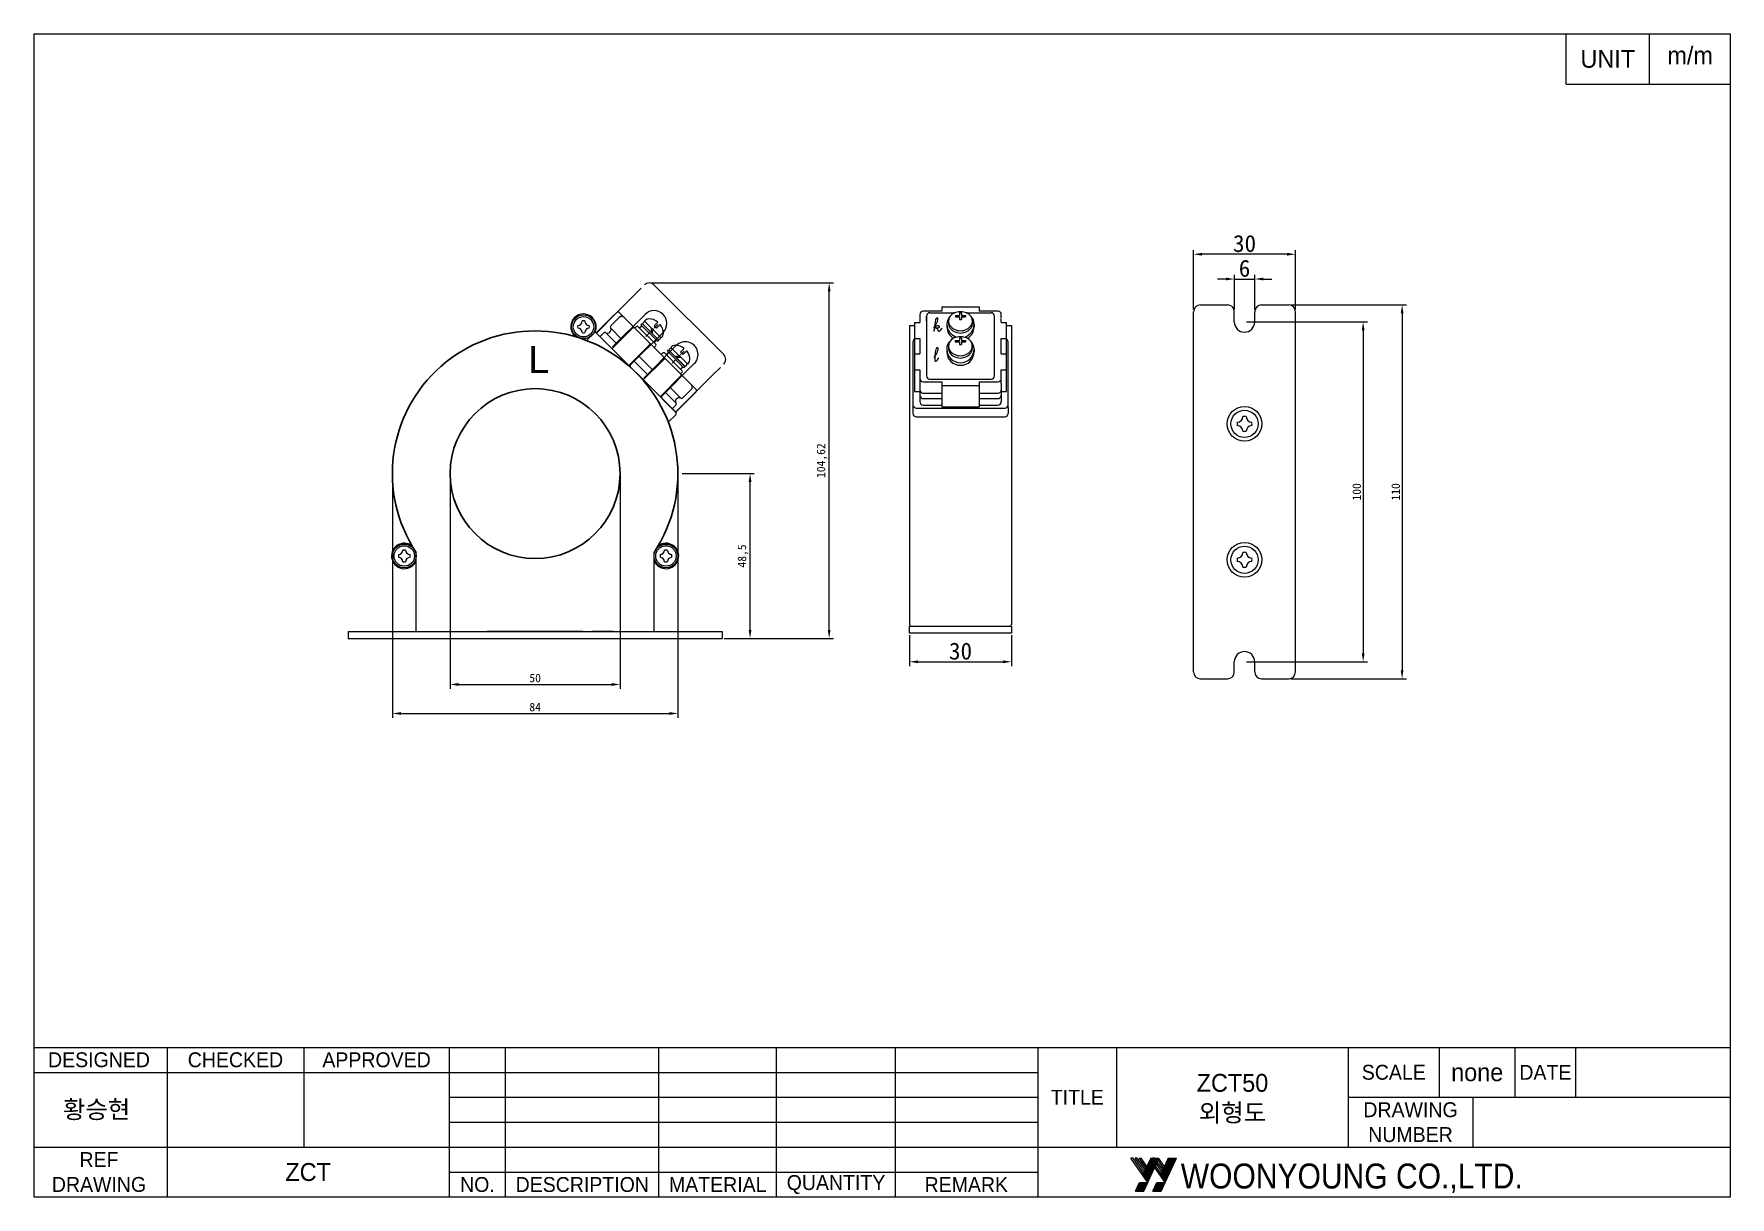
# Model space of a CAD drawing. Header units: millimetres. Extents: x 575 to 1074, y 301 to 644.
import ezdxf

# ---------------------------------------------------------------- set-up
doc = ezdxf.new("R2010")
doc.units = ezdxf.units.MM
for name, pattern in [('CENTER', [2, 1.25, -0.25, 0.25, -0.25]), ('CENTER2', [1.125, 0.75, -0.125, 0.125, -0.125]), ('HIDDEN2', [4.7625, 3.175, -1.5875])]:
    doc.linetypes.add(name, pattern=pattern)
for name, color, linetype in [('case', 7, 'Continuous'), ('CL', 1, 'CENTER'), ('LAYER1', 4, 'Continuous'), ('가는실선', 7, 'Continuous'), ('단자cover', 5, 'Continuous')]:
    doc.layers.add(name, color=color, linetype=linetype)
doc.styles.add('H', font='Dotum.ttf')
doc.styles.add('M', font='Gulim.ttf', dxfattribs={"height": 3})
doc.styles.add('ROMANT', font='GNGT.TTF', dxfattribs={"width": 0.9, "height": 3})
doc.dimstyles.new('ISO-25', dxfattribs={"dimtxt": 2.5, "dimasz": 2.5, "dimexe": 1.25, "dimexo": 0.625, "dimtad": 1, "dimtxsty": 'Standard', "dimcen": 2.5, "dimadec": 0, "dimazin": 0, "dimtfac": 1, "dimtmove": 0, "dimatfit": 3, "dimfxl": 0, "dimarcsym": 0})

# ---------------------------------------------------------------- blocks, each defined once
blk = doc.blocks.new('*D1')
at = {"color": 0, "lineweight": -2}
for p, q in [((925.35, 571.57), (922.85, 571.57)), ((927.85, 562.56), (927.85, 572.82)), ((927.85, 571.57), (933.85, 571.57)), ((933.85, 562.56), (933.85, 572.82)), ((936.35, 571.57), (938.85, 571.57))]:
    blk.add_line(p, q, dxfattribs=at)
at = {"color": 0}
for points in [[(925.35, 571.99), (925.35, 571.16), (927.85, 571.57)], [(936.35, 571.99), (936.35, 571.16), (933.85, 571.57)]]:
    blk.add_solid(points, dxfattribs=at)
at = {"layer": 'DEFPOINTS', "color": 0}
for p in [(933.85, 571.57), (927.85, 561.94), (933.85, 561.94)]:
    blk.add_point(p, dxfattribs=at)
at = {"color": 0, "insert": (930.85, 574.7), "char_height": 5, "attachment_point": 5}
blk.add_mtext('6', dxfattribs=at)
blk = doc.blocks.new('*D2')
at = {"color": 0, "lineweight": -2}
for p, q in [((832.28, 466.74), (832.28, 457.67)), ((862.28, 466.74), (862.28, 457.67)), ((834.78, 458.92), (859.78, 458.92))]:
    blk.add_line(p, q, dxfattribs=at)
at = {"color": 0}
for points in [[(834.78, 459.33), (834.78, 458.5), (832.28, 458.92)], [(859.78, 459.33), (859.78, 458.5), (862.28, 458.92)]]:
    blk.add_solid(points, dxfattribs=at)
at = {"layer": 'DEFPOINTS', "color": 0}
for p in [(832.28, 467.36), (862.28, 467.36), (862.28, 458.92)]:
    blk.add_point(p, dxfattribs=at)
at = {"color": 0, "insert": (847.28, 462.04), "char_height": 5, "attachment_point": 5}
blk.add_mtext('30', dxfattribs=at)
blk = doc.blocks.new('*D6')
at = {"color": 0, "lineweight": -2}
for p, q in [((915.85, 562.56), (915.85, 580.11)), ((945.85, 562.56), (945.85, 580.11)), ((943.35, 578.86), (918.35, 578.86))]:
    blk.add_line(p, q, dxfattribs=at)
at = {"color": 0}
for points in [[(918.35, 579.28), (918.35, 578.45), (915.85, 578.86)], [(943.35, 579.28), (943.35, 578.45), (945.85, 578.86)]]:
    blk.add_solid(points, dxfattribs=at)
at = {"layer": 'DEFPOINTS', "color": 0}
for p in [(915.85, 578.86), (915.85, 561.94), (945.85, 561.94)]:
    blk.add_point(p, dxfattribs=at)
at = {"color": 0, "insert": (930.85, 581.99), "char_height": 5, "attachment_point": 5}
blk.add_mtext('30', dxfattribs=at)
blk = doc.blocks.new('*X10')
at = {"color": 0}
for p, q in [((151.4, 128.86), (153.26, 130.72)), ((151.47, 129.2), (152.99, 130.72)), ((151.51, 128.7), (153.52, 130.72)), ((151.61, 128.54), (153.79, 130.72)), ((151.7, 129.69), (152.72, 130.72)), ((151.72, 128.39), (154.05, 130.72)), ((151.93, 130.18), (152.46, 130.72)), ((152.15, 130.68), (152.19, 130.72)), ((155.61, 129.09), (157.23, 130.72)), ((155.61, 128.82), (157.5, 130.72)), ((155.72, 128.67), (157.76, 130.72)), ((155.82, 128.51), (158.03, 130.72)), ((155.84, 129.59), (156.97, 130.72)), ((155.93, 128.36), (158.29, 130.72)), ((156.07, 130.08), (156.7, 130.72)), ((156.3, 130.57), (156.44, 130.72)), ((151.83, 128.23), (154.02, 130.42)), ((151.94, 128.08), (153.79, 129.92)), ((152.05, 127.92), (153.56, 129.43)), ((152.16, 127.76), (153.33, 128.93)), ((152.27, 127.61), (153.1, 128.44)), ((152.38, 127.45), (152.87, 127.95)), ((152.49, 127.3), (152.64, 127.45)), ((156.04, 128.2), (158.16, 130.31)), ((156.15, 128.04), (157.93, 129.82)), ((156.26, 127.89), (157.7, 129.33)), ((156.37, 127.73), (157.47, 128.83)), ((156.48, 127.58), (157.24, 128.34)), ((156.59, 127.42), (157.01, 127.85)), ((156.7, 127.26), (156.79, 127.35)), ((148.52, 122.8), (150.65, 124.93)), ((148.73, 123.27), (150.38, 124.93)), ((148.79, 122.8), (150.91, 124.93)), ((148.96, 123.76), (150.12, 124.93)), ((149.05, 122.8), (151.18, 124.93)), ((149.18, 124.26), (149.85, 124.93)), ((149.32, 122.8), (151.44, 124.93)), ((149.41, 124.75), (149.59, 124.93)), ((149.58, 122.8), (151.28, 124.49)), ((149.85, 122.8), (151.05, 124)), ((150.11, 122.8), (150.83, 123.51)), ((150.38, 122.8), (150.6, 123.02)), ((152.76, 122.8), (154.89, 124.93)), ((152.87, 123.17), (154.63, 124.93)), ((153.03, 122.8), (155.16, 124.93)), ((153.1, 123.66), (154.36, 124.93)), ((153.29, 122.8), (155.42, 124.93)), ((153.33, 124.16), (154.1, 124.93)), ((153.55, 124.65), (153.83, 124.93)), ((153.56, 122.8), (155.64, 124.88)), ((153.82, 122.8), (155.42, 124.39)), ((154.09, 122.8), (155.19, 123.9)), ((154.36, 122.8), (154.97, 123.41)), ((154.62, 122.8), (154.74, 122.92))]:
    blk.add_line(p, q, dxfattribs=at)
blk = doc.blocks.new('*X11')
at = {"color": 0}
for p, q in [((150.35, 73.46), (150.77, 73.87)), ((150.46, 73.3), (150.88, 73.71)), ((150.52, 73.89), (150.66, 74.03)), ((150.57, 73.14), (150.99, 73.56)), ((154.56, 73.42), (154.98, 73.84)), ((154.65, 73.77), (154.87, 73.99)), ((154.67, 73.27), (155.09, 73.68)), ((154.78, 73.11), (155.2, 73.52)), ((149.51, 71.81), (149.91, 72.21)), ((149.62, 71.66), (150.02, 72.06)), ((149.68, 72.25), (149.8, 72.37)), ((149.73, 71.5), (150.13, 71.9)), ((149.84, 71.35), (150.24, 71.75)), ((149.94, 72.77), (150.31, 73.14)), ((149.94, 71.19), (150.34, 71.59)), ((150, 72.58), (150.42, 72.99)), ((150.05, 71.03), (150.45, 71.43)), ((150.11, 72.42), (150.52, 72.83)), ((150.16, 70.88), (150.56, 71.28)), ((150.22, 72.26), (150.63, 72.68)), ((150.27, 70.72), (150.67, 71.12)), ((150.33, 72.11), (150.74, 72.52)), ((150.38, 70.57), (150.78, 70.97)), ((150.44, 71.95), (150.85, 72.36)), ((150.49, 70.41), (150.89, 70.81)), ((150.55, 71.79), (150.96, 72.21)), ((150.6, 70.26), (151, 70.66)), ((150.66, 71.64), (151.07, 72.05)), ((150.68, 72.99), (151.09, 73.4)), ((150.71, 70.1), (150.78, 70.17)), ((150.77, 71.48), (151.18, 71.89)), ((150.79, 72.83), (151.2, 73.24)), ((150.88, 71.33), (151.29, 71.74)), ((150.9, 72.68), (151.31, 73.09)), ((150.99, 71.17), (151.4, 71.58)), ((151.01, 72.52), (151.42, 72.93)), ((151.09, 71.01), (151.24, 71.16)), ((151.12, 72.36), (151.53, 72.78)), ((151.23, 72.21), (151.64, 72.62)), ((151.34, 72.05), (151.75, 72.46)), ((151.45, 71.9), (151.7, 72.15)), ((153.72, 71.78), (154.12, 72.18)), ((153.81, 72.14), (154.01, 72.34)), ((153.83, 71.63), (154.23, 72.03)), ((153.94, 71.47), (154.34, 71.87)), ((154.05, 71.31), (154.45, 71.71)), ((154.1, 72.7), (154.52, 73.11)), ((154.16, 71.16), (154.56, 71.56)), ((154.21, 72.54), (154.63, 72.96)), ((154.26, 71), (154.66, 71.4)), ((154.32, 72.39), (154.74, 72.8)), ((154.37, 70.85), (154.77, 71.25)), ((154.43, 72.23), (154.84, 72.64)), ((154.48, 70.69), (154.88, 71.09)), ((154.54, 72.07), (154.95, 72.49)), ((154.59, 70.53), (154.99, 70.94)), ((154.65, 71.92), (155.06, 72.33)), ((154.7, 70.38), (155.1, 70.78)), ((154.76, 71.76), (155.17, 72.17)), ((154.81, 70.22), (155.15, 70.57)), ((154.87, 71.61), (155.28, 72.02)), ((154.89, 72.95), (155.3, 73.37)), ((154.98, 71.45), (155.39, 71.86)), ((155, 72.8), (155.41, 73.21)), ((155.09, 71.29), (155.5, 71.71)), ((155.11, 72.64), (155.52, 73.06)), ((155.2, 71.14), (155.61, 71.55)), ((155.22, 72.48), (155.63, 72.9)), ((155.31, 70.98), (155.38, 71.06)), ((155.32, 72.33), (155.74, 72.74)), ((155.43, 72.17), (155.85, 72.59)), ((155.54, 72.01), (155.96, 72.43)), ((155.65, 71.86), (155.84, 72.05))]:
    blk.add_line(p, q, dxfattribs=at)
blk = doc.blocks.new('*X12')
at = {"color": 0}
for p, q in [((151.4, 128.86), (153.26, 130.72)), ((151.47, 129.2), (152.99, 130.72)), ((151.51, 128.7), (153.52, 130.72)), ((151.61, 128.54), (153.79, 130.72)), ((151.7, 129.69), (152.72, 130.72)), ((151.72, 128.39), (154.05, 130.72)), ((151.93, 130.18), (152.46, 130.72)), ((152.15, 130.68), (152.19, 130.72)), ((155.61, 129.09), (157.23, 130.72)), ((155.61, 128.82), (157.5, 130.72)), ((155.72, 128.67), (157.76, 130.72)), ((155.82, 128.51), (158.03, 130.72)), ((155.84, 129.59), (156.97, 130.72)), ((155.93, 128.36), (158.29, 130.72)), ((156.07, 130.08), (156.7, 130.72)), ((156.3, 130.57), (156.44, 130.72)), ((151.83, 128.23), (154.02, 130.42)), ((151.94, 128.08), (153.79, 129.92)), ((152.05, 127.92), (153.56, 129.43)), ((152.16, 127.76), (153.33, 128.93)), ((152.27, 127.61), (153.1, 128.44)), ((152.38, 127.45), (152.87, 127.95)), ((152.49, 127.3), (152.64, 127.45)), ((156.04, 128.2), (158.16, 130.31)), ((156.15, 128.04), (157.93, 129.82)), ((156.26, 127.89), (157.7, 129.33)), ((156.37, 127.73), (157.47, 128.83)), ((156.48, 127.58), (157.24, 128.34)), ((156.59, 127.42), (157.01, 127.85)), ((156.7, 127.26), (156.79, 127.35)), ((148.52, 122.8), (150.65, 124.93)), ((148.73, 123.27), (150.38, 124.93)), ((148.79, 122.8), (150.91, 124.93)), ((148.96, 123.76), (150.12, 124.93)), ((149.05, 122.8), (151.18, 124.93)), ((149.18, 124.26), (149.85, 124.93)), ((149.32, 122.8), (151.44, 124.93)), ((149.41, 124.75), (149.59, 124.93)), ((149.58, 122.8), (151.28, 124.49)), ((149.85, 122.8), (151.05, 124)), ((150.11, 122.8), (150.83, 123.51)), ((150.38, 122.8), (150.6, 123.02)), ((152.76, 122.8), (154.89, 124.93)), ((152.87, 123.17), (154.63, 124.93)), ((153.03, 122.8), (155.16, 124.93)), ((153.1, 123.66), (154.36, 124.93)), ((153.29, 122.8), (155.42, 124.93)), ((153.33, 124.16), (154.1, 124.93)), ((153.55, 124.65), (153.83, 124.93)), ((153.56, 122.8), (155.64, 124.88)), ((153.82, 122.8), (155.42, 124.39)), ((154.09, 122.8), (155.19, 123.9)), ((154.36, 122.8), (154.97, 123.41)), ((154.62, 122.8), (154.74, 122.92))]:
    blk.add_line(p, q, dxfattribs=at)
blk = doc.blocks.new('*D14')
at = {"color": 0, "lineweight": -2}
for p, q in [((931.47, 558.94), (967, 558.94)), ((965.75, 556.44), (965.75, 461.44)), ((931.47, 458.94), (967, 458.94))]:
    blk.add_line(p, q, dxfattribs=at)
at = {"color": 0}
for points in [[(965.33, 556.44), (966.17, 556.44), (965.75, 558.94)], [(965.33, 461.44), (966.17, 461.44), (965.75, 458.94)]]:
    blk.add_solid(points, dxfattribs=at)
at = {"layer": 'DEFPOINTS', "color": 0}
for p in [(930.85, 558.94), (930.85, 458.94), (965.75, 458.94)]:
    blk.add_point(p, dxfattribs=at)
at = {"color": 0, "insert": (963.87, 508.94), "char_height": 2.5, "attachment_point": 5, "rotation": 90}
blk.add_mtext('100', dxfattribs=at)
blk = doc.blocks.new('*D15')
at = {"color": 0, "lineweight": -2}
for p, q in [((944.47, 563.94), (978.46, 563.94)), ((977.21, 561.44), (977.21, 456.44)), ((944.47, 453.94), (978.46, 453.94))]:
    blk.add_line(p, q, dxfattribs=at)
at = {"color": 0}
for points in [[(976.8, 561.44), (977.63, 561.44), (977.21, 563.94)], [(976.8, 456.44), (977.63, 456.44), (977.21, 453.94)]]:
    blk.add_solid(points, dxfattribs=at)
at = {"layer": 'DEFPOINTS', "color": 0}
for p in [(943.85, 563.94), (943.85, 453.94), (977.21, 453.94)]:
    blk.add_point(p, dxfattribs=at)
at = {"color": 0, "insert": (975.34, 508.94), "char_height": 2.5, "attachment_point": 5, "rotation": 90}
blk.add_mtext('110', dxfattribs=at)
blk = doc.blocks.new('*D16')
at = {"color": 0, "lineweight": -2}
for p, q in [((697.11, 513.69), (697.11, 451)), ((747.11, 513.69), (747.11, 451)), ((699.61, 452.25), (744.61, 452.25))]:
    blk.add_line(p, q, dxfattribs=at)
at = {"color": 0}
for points in [[(699.61, 452.67), (699.61, 451.83), (697.11, 452.25)], [(744.61, 452.67), (744.61, 451.83), (747.11, 452.25)]]:
    blk.add_solid(points, dxfattribs=at)
at = {"layer": 'DEFPOINTS', "color": 0}
for p in [(697.11, 514.31), (747.11, 514.31), (747.11, 452.25)]:
    blk.add_point(p, dxfattribs=at)
at = {"color": 0, "insert": (722.11, 454.13), "char_height": 2.5, "attachment_point": 5}
blk.add_mtext('50', dxfattribs=at)
blk = doc.blocks.new('*D17')
at = {"color": 0, "lineweight": -2}
for p, q in [((680.11, 513.69), (680.11, 442.45)), ((764.11, 513.69), (764.11, 442.45)), ((682.61, 443.7), (761.61, 443.7))]:
    blk.add_line(p, q, dxfattribs=at)
at = {"color": 0}
for points in [[(682.61, 444.12), (682.61, 443.29), (680.11, 443.7)], [(761.61, 444.12), (761.61, 443.29), (764.11, 443.7)]]:
    blk.add_solid(points, dxfattribs=at)
at = {"layer": 'DEFPOINTS', "color": 0}
for p in [(680.11, 514.31), (764.11, 514.31), (764.11, 443.7)]:
    blk.add_point(p, dxfattribs=at)
at = {"color": 0, "insert": (722.11, 445.58), "char_height": 2.5, "attachment_point": 5}
blk.add_mtext('84', dxfattribs=at)
blk = doc.blocks.new('*D18')
at = {"color": 0, "lineweight": -2}
for p, q in [((765.36, 514.31), (786.6, 514.31)), ((785.35, 468.31), (785.35, 511.81)), ((777.73, 465.81), (786.6, 465.81))]:
    blk.add_line(p, q, dxfattribs=at)
at = {"color": 0}
for points in [[(784.93, 511.81), (785.77, 511.81), (785.35, 514.31)], [(784.93, 468.31), (785.77, 468.31), (785.35, 465.81)]]:
    blk.add_solid(points, dxfattribs=at)
at = {"layer": 'DEFPOINTS', "color": 0}
for p in [(764.73, 514.31), (785.35, 514.31), (777.11, 465.81)]:
    blk.add_point(p, dxfattribs=at)
at = {"color": 0, "insert": (783.27, 490.06), "char_height": 2.5, "attachment_point": 5, "rotation": 90}
blk.add_mtext('48,5', dxfattribs=at)
blk = doc.blocks.new('*D19')
at = {"color": 0, "lineweight": -2}
for p, q in [((756.29, 570.43), (809.87, 570.43)), ((808.62, 468.31), (808.62, 567.93)), ((777.73, 465.81), (809.87, 465.81))]:
    blk.add_line(p, q, dxfattribs=at)
at = {"color": 0}
for points in [[(808.21, 567.93), (809.04, 567.93), (808.62, 570.43)], [(808.21, 468.31), (809.04, 468.31), (808.62, 465.81)]]:
    blk.add_solid(points, dxfattribs=at)
at = {"layer": 'DEFPOINTS', "color": 0}
for p in [(755.67, 570.43), (808.62, 570.43), (777.11, 465.81)]:
    blk.add_point(p, dxfattribs=at)
at = {"color": 0, "insert": (806.54, 518.12), "char_height": 2.5, "attachment_point": 5, "rotation": 90}
blk.add_mtext('104,62', dxfattribs=at)

msp = doc.modelspace()

# ---------------------------------------------------------------- linework, layer by layer
for p, q in [((1025.454, 628.971), (1025.454, 643.713)), ((832.276, 469.861), (832.276, 469.861)), ((832.276, 467.361), (832.276, 469.361)), ((832.276, 469.361), (832.776, 469.361)), ((832.776, 469.361), (832.776, 469.361)), ((574.627, 345.426), (1073.716, 345.426)), ((574.627, 345.426), (1069.54, 345.426)), ((613.793, 345.426), (613.793, 301.373)), ((654.055, 345.426), (654.055, 316.057)), ((696.844, 345.426), (696.844, 316.057)), ((696.844, 345.426), (696.844, 338.084)), ((713.413, 301.373), (713.413, 345.426)), ((758.547, 301.373), (758.547, 345.426)), ((793.129, 301.373), (793.129, 345.426)), ((828.136, 301.373), (828.136, 345.426)), ((869.999, 345.426), (869.999, 301.373)), ((869.999, 345.426), (869.999, 330.742)), ((893.279, 316.057), (893.279, 345.426)), ((893.279, 316.057), (893.279, 345.426)), ((961.328, 345.426), (961.328, 316.057)), ((961.328, 345.426), (961.328, 316.057)), ((988.189, 330.742), (988.189, 345.426)), ((988.189, 330.742), (988.189, 345.426)), ((1010.424, 345.426), (1010.424, 330.742)), ((1010.424, 345.426), (1010.424, 330.742)), ((1028.332, 330.742), (1028.332, 345.426)), ((1028.332, 330.742), (1028.332, 345.426)), ((574.627, 338.084), (869.999, 338.084)), ((696.844, 330.742), (869.999, 330.742)), ((961.328, 330.742), (1073.716, 330.742)), ((961.328, 330.742), (1069.54, 330.742)), ((998.039, 330.742), (998.039, 316.057)), ((998.039, 330.742), (998.039, 316.057)), ((696.844, 323.399), (869.999, 323.399)), ((961.328, 323.399), (961.328, 323.399)), ((961.328, 323.399), (961.328, 323.399)), ((574.627, 316.057), (1073.716, 316.057)), ((574.627, 316.057), (1069.54, 316.057)), ((696.844, 316.057), (696.844, 301.373)), ((902.365, 305.704), (897.4, 312.787)), ((898.041, 312.787), (897.4, 312.787)), ((898.041, 312.787), (897.4, 312.787)), ((902.365, 305.704), (897.4, 312.787)), ((901.09, 308.361), (898.041, 312.787)), ((901.09, 308.361), (898.041, 312.787)), ((902.883, 306.757), (898.667, 312.787)), ((899.279, 312.787), (898.667, 312.787)), ((899.279, 312.787), (898.667, 312.787)), ((902.883, 306.757), (898.667, 312.787)), ((901.668, 309.37), (899.279, 312.787)), ((901.668, 309.37), (899.279, 312.787)), ((899.825, 312.825), (900.436, 312.825)), ((903.355, 307.776), (899.825, 312.825)), ((899.825, 312.825), (900.436, 312.825)), ((903.355, 307.776), (899.825, 312.825)), ((902.14, 310.389), (900.436, 312.825)), ((902.14, 310.389), (900.436, 312.825)), ((902.14, 310.389), (901.188, 308.572)), ((902.14, 310.389), (901.188, 308.572)), ((901.668, 309.37), (901.766, 309.581)), ((901.668, 309.37), (901.766, 309.581)), ((903.225, 307.494), (901.766, 309.581)), ((903.225, 307.494), (901.766, 309.581)), ((902.14, 310.389), (902.239, 310.598)), ((902.14, 310.389), (902.239, 310.598)), ((902.236, 310.603), (902.235, 310.605)), ((902.236, 310.603), (902.235, 310.605)), ((903.25, 312.787), (902.238, 310.595)), ((903.25, 312.787), (902.238, 310.595)), ((903.696, 308.513), (902.239, 310.598)), ((903.696, 308.513), (902.239, 310.598)), ((903.25, 312.787), (905.675, 312.787)), ((903.25, 312.787), (905.675, 312.787)), ((903.696, 308.513), (904.422, 310.081)), ((903.696, 308.513), (904.422, 310.081)), ((904.404, 312.787), (903.792, 312.787)), ((904.404, 312.787), (903.792, 312.787)), ((904.422, 310.081), (904.666, 310.609)), ((904.422, 310.081), (904.666, 310.609)), ((907.49, 305.704), (904.422, 310.081)), ((907.49, 305.704), (904.422, 310.081)), ((904.666, 310.609), (904.925, 311.167)), ((904.666, 310.609), (904.925, 311.167)), ((906.215, 308.361), (904.666, 310.609)), ((906.215, 308.361), (904.666, 310.609)), ((904.925, 311.167), (905.168, 311.694)), ((904.925, 311.167), (905.168, 311.694)), ((908.009, 306.757), (904.925, 311.167)), ((908.009, 306.757), (904.925, 311.167)), ((905.168, 311.694), (905.399, 312.192)), ((905.168, 311.694), (905.399, 312.192)), ((906.793, 309.37), (905.168, 311.694)), ((906.793, 309.37), (905.168, 311.694)), ((905.399, 312.192), (905.64, 312.712)), ((905.399, 312.192), (905.64, 312.712)), ((908.475, 307.765), (905.399, 312.192)), ((908.475, 307.765), (905.399, 312.192)), ((905.64, 312.712), (905.675, 312.787)), ((905.64, 312.712), (905.675, 312.787)), ((907.265, 310.389), (905.64, 312.712)), ((907.265, 310.389), (905.64, 312.712)), ((907.265, 310.389), (906.313, 308.572)), ((907.265, 310.389), (906.313, 308.572)), ((906.793, 309.37), (906.891, 309.581)), ((906.793, 309.37), (906.891, 309.581)), ((908.35, 307.494), (906.891, 309.581)), ((908.35, 307.494), (906.891, 309.581)), ((907.265, 310.389), (907.362, 310.599)), ((907.265, 310.389), (907.362, 310.599)), ((908.375, 312.787), (907.362, 310.599)), ((908.375, 312.787), (907.362, 310.599)), ((908.821, 308.513), (907.363, 310.6)), ((908.821, 308.513), (907.363, 310.6)), ((907.521, 305.704), (910.799, 312.786)), ((907.521, 305.704), (910.799, 312.786)), ((908.375, 312.787), (910.809, 312.787)), ((908.375, 312.787), (910.809, 312.787)), ((696.844, 308.715), (869.999, 308.715)), ((898.767, 303.101), (899.962, 305.704)), ((898.767, 303.101), (899.971, 305.704)), ((898.767, 303.101), (899.962, 305.704)), ((898.767, 303.101), (899.971, 305.704)), ((899.962, 305.704), (902.396, 305.704)), ((899.962, 305.704), (902.396, 305.704)), ((901.188, 308.572), (900.866, 307.843)), ((901.188, 308.572), (900.866, 307.843)), ((901.09, 308.361), (901.188, 308.572)), ((901.09, 308.361), (901.188, 308.572)), ((902.715, 306.394), (901.188, 308.572)), ((902.715, 306.394), (901.188, 308.572)), ((901.2, 303.101), (902.396, 305.704)), ((901.2, 303.101), (902.396, 305.704)), ((902.396, 305.704), (902.715, 306.394)), ((902.396, 305.704), (902.715, 306.394)), ((902.715, 306.394), (902.883, 306.757)), ((902.715, 306.394), (902.883, 306.757)), ((902.883, 306.757), (903.225, 307.494)), ((902.883, 306.757), (903.225, 307.494)), ((903.225, 307.494), (903.355, 307.776)), ((903.225, 307.494), (903.355, 307.776)), ((903.355, 307.776), (903.696, 308.513)), ((903.355, 307.776), (903.696, 308.513)), ((903.892, 303.101), (905.087, 305.704)), ((903.892, 303.101), (905.097, 305.704)), ((903.892, 303.101), (905.087, 305.704)), ((903.892, 303.101), (905.097, 305.704)), ((905.087, 305.704), (907.521, 305.704)), ((905.087, 305.704), (907.521, 305.704)), ((906.313, 308.572), (905.98, 307.859)), ((906.313, 308.572), (905.98, 307.859)), ((906.215, 308.361), (906.313, 308.572)), ((906.215, 308.361), (906.313, 308.572)), ((907.84, 306.394), (906.313, 308.572)), ((907.84, 306.394), (906.313, 308.572)), ((906.326, 303.101), (907.521, 305.704)), ((906.326, 303.101), (907.521, 305.704)), ((898.767, 303.101), (901.2, 303.101)), ((898.767, 303.101), (901.2, 303.101)), ((903.892, 303.101), (906.326, 303.101)), ((903.892, 303.101), (906.326, 303.101))]:
    msp.add_line(p, q)
at = {"color": 7, "linetype": 'Continuous'}
for p, q in [((746.147, 561.689), (740.136, 555.679)), ((746.854, 560.275), (744.379, 557.8)), ((739.429, 555.679), (737.241, 553.491)), ((746.147, 552.497), (742.965, 555.679)), ((747.561, 553.911), (744.379, 557.093)), ((833.776, 558.787), (833.776, 538.488)), ((833.276, 553.045), (833.276, 533.801)), ((751.096, 547.547), (755.339, 543.304)), ((761.703, 539.769), (764.885, 536.587)), ((768.067, 539.062), (765.592, 536.587)), ((838.276, 542.078), (856.276, 542.078)), ((760.289, 538.355), (763.471, 535.173)), ((769.481, 538.355), (763.471, 532.344)), ((836.276, 534.48), (841.776, 534.48)), ((852.776, 534.48), (858.276, 534.48)), ((763.471, 531.637), (761.283, 529.449)), ((834.276, 530.997), (860.276, 530.997))]:
    msp.add_line(p, q, dxfattribs=at)
at = {"color": 7}
for p, q in [((754.448, 561.163), (744.904, 551.619)), ((746.854, 561.689), (755.693, 552.85)), ((754.278, 559.214), (759.228, 554.265)), ((835.276, 561.116), (835.276, 558.787)), ((841.776, 562.116), (836.276, 562.116)), ((837.276, 559.184), (837.276, 560.662)), ((837.276, 560.662), (837.276, 543.078)), ((838.276, 561.662), (845.644, 561.662)), ((841.776, 563.384), (841.776, 562.116)), ((841.776, 563.384), (852.776, 563.384)), ((843.776, 559.372), (843.776, 558.442)), ((845.776, 560.862), (846.976, 560.862)), ((845.776, 560.862), (845.776, 560.462)), ((845.776, 560.462), (846.976, 560.462)), ((846.976, 561.662), (847.576, 561.662)), ((846.976, 561.662), (846.976, 560.862)), ((846.976, 560.462), (846.976, 559.662)), ((846.976, 559.662), (847.576, 559.662)), ((847.576, 561.662), (847.576, 560.862)), ((847.576, 560.862), (848.776, 560.862)), ((847.576, 560.462), (848.776, 560.462)), ((847.576, 560.462), (847.576, 559.662)), ((848.776, 560.862), (848.776, 560.462)), ((848.907, 561.662), (856.276, 561.662)), ((850.776, 559.372), (850.776, 558.398)), ((852.776, 563.384), (852.776, 562.116)), ((858.276, 562.116), (852.776, 562.116)), ((857.276, 559.184), (857.276, 560.662)), ((857.276, 543.078), (857.276, 559.184)), ((915.845, 455.935), (915.845, 561.935)), ((917.845, 563.935), (925.845, 563.935)), ((927.845, 558.935), (927.845, 561.935)), ((933.845, 558.935), (933.845, 561.935)), ((935.845, 563.935), (943.845, 563.935)), ((945.845, 455.935), (945.845, 561.935)), ((759.751, 555.86), (750.207, 546.315)), ((751.309, 557.234), (751.45, 557.093)), ((751.945, 557.588), (751.45, 557.093)), ((752.369, 557.588), (752.864, 557.093)), ((753.571, 557.8), (752.864, 557.093)), ((752.864, 557.093), (757.107, 552.85)), ((753.253, 558.118), (753.607, 558.472)), ((758.132, 553.239), (753.253, 558.118)), ((753.607, 558.472), (758.486, 553.593)), ((753.96, 558.825), (753.96, 558.825)), ((756.282, 557.211), (756.282, 555.797)), ((756.518, 556.975), (756.518, 555.561)), ((757.107, 557.8), (758.217, 558.91)), ((757.814, 557.093), (757.107, 557.8)), ((758.924, 558.203), (757.814, 557.093)), ((832.276, 557.861), (833.776, 557.861)), ((832.276, 557.861), (832.276, 469.861)), ((833.776, 558.787), (835.276, 558.787)), ((833.776, 554.045), (835.276, 554.045)), ((834.276, 554.045), (835.276, 554.045)), ((835.276, 554.045), (835.276, 549.595)), ((843.276, 558.305), (843.276, 557.528)), ((846.943, 554.305), (847.543, 554.305)), ((846.943, 554.305), (846.943, 553.505)), ((847.543, 554.305), (847.543, 553.505)), ((851.276, 558.305), (851.276, 557.528)), ((859.276, 558.787), (860.776, 558.787)), ((859.276, 554.045), (860.276, 554.045)), ((859.276, 549.595), (859.276, 554.045)), ((859.276, 554.045), (860.776, 554.045)), ((860.776, 538.488), (860.776, 558.787)), ((860.776, 557.861), (862.276, 557.861)), ((862.276, 557.861), (862.276, 469.861)), ((763.637, 551.968), (754.108, 542.415)), ((755.693, 552.85), (758.167, 550.375)), ((757.814, 553.557), (757.107, 552.85)), ((757.107, 552.85), (757.602, 552.355)), ((757.602, 551.931), (757.107, 551.436)), ((758.132, 553.239), (758.486, 553.593)), ((758.167, 550.375), (769.481, 539.062)), ((758.839, 553.946), (758.839, 553.946)), ((759.723, 549.81), (759.228, 549.315)), ((760.642, 549.315), (760.147, 549.81)), ((761.349, 550.022), (760.642, 549.315)), ((760.642, 549.315), (764.885, 545.072)), ((761.031, 550.34), (761.385, 550.694)), ((761.031, 550.34), (765.91, 545.461)), ((766.264, 545.815), (761.385, 550.694)), ((761.738, 551.047), (761.738, 551.047)), ((761.738, 550.34), (765.91, 546.168)), ((767.006, 546.486), (762.057, 551.436)), ((766.617, 546.875), (762.445, 551.047)), ((765.995, 551.132), (764.885, 550.022)), ((764.885, 550.022), (765.592, 549.315)), ((765.592, 549.315), (766.702, 550.425)), ((833.776, 549.595), (835.276, 549.595)), ((843.243, 550.801), (843.243, 550.024)), ((843.743, 551.868), (843.743, 550.938)), ((845.743, 553.505), (845.743, 553.105)), ((845.743, 553.505), (846.943, 553.505)), ((845.743, 553.105), (846.943, 553.105)), ((846.943, 553.105), (846.943, 552.305)), ((846.943, 552.305), (847.543, 552.305)), ((847.543, 553.505), (848.743, 553.505)), ((847.543, 553.105), (848.743, 553.105)), ((847.543, 553.105), (847.543, 552.305)), ((848.743, 553.505), (848.743, 553.105)), ((850.743, 552.015), (850.743, 551.04)), ((851.243, 550.947), (851.243, 550.171)), ((859.276, 549.595), (860.776, 549.595)), ((861.276, 533.801), (861.276, 553.045)), ((752.511, 548.961), (756.753, 544.719)), ((759.935, 547.901), (753.925, 541.89)), ((768.947, 546.67), (759.41, 537.111)), ((764.767, 548.726), (763.353, 548.726)), ((765.003, 548.49), (763.589, 548.49)), ((765.592, 545.779), (764.885, 545.072)), ((765.38, 544.577), (764.885, 545.072)), ((765.38, 544.153), (764.885, 543.658)), ((765.91, 545.461), (766.264, 545.815)), ((766.617, 546.168), (766.617, 546.168)), ((833.776, 544.852), (835.276, 544.852)), ((859.276, 540.846), (859.276, 544.852)), ((859.276, 544.852), (860.776, 544.852)), ((765.026, 543.517), (764.885, 543.658)), ((835.276, 542.317), (835.276, 538.488)), ((836.276, 541.317), (841.776, 541.317)), ((841.776, 541.317), (841.776, 533.918)), ((841.776, 540.256), (852.776, 540.256)), ((852.776, 541.317), (858.276, 541.317)), ((852.776, 541.317), (852.776, 533.918)), ((859.276, 540.846), (859.276, 540.087)), ((859.276, 540.087), (859.276, 537.73)), ((833.776, 538.488), (835.276, 538.488)), ((835.276, 538.488), (835.276, 537.73)), ((835.276, 537.73), (835.276, 536.496)), ((835.276, 536.496), (835.276, 535.48)), ((836.276, 537.988), (841.776, 537.988)), ((836.276, 536.367), (841.776, 536.367)), ((852.776, 537.988), (858.276, 537.988)), ((852.776, 536.367), (858.276, 536.367)), ((859.276, 538.488), (860.776, 538.488)), ((859.276, 537.73), (859.276, 536.496)), ((859.276, 536.496), (859.276, 535.48)), ((833.276, 533.801), (833.276, 531.997)), ((834.276, 533.539), (860.276, 533.539)), ((841.776, 533.918), (852.776, 533.918)), ((861.276, 533.801), (861.276, 531.997)), ((687.105, 467.813), (687.105, 491.097)), ((757.105, 467.813), (757.105, 491.097)), ((832.776, 469.361), (861.776, 469.361)), ((847.276, 469.361), (862.276, 469.361)), ((862.276, 469.361), (862.276, 467.361)), ((667.105, 467.813), (696.176, 467.813)), ((667.105, 467.813), (667.105, 465.813)), ((667.105, 465.813), (777.105, 465.813)), ((687.105, 467.813), (757.105, 467.813)), ((699.004, 467.813), (705.206, 467.813)), ((736.176, 467.813), (708.034, 467.813)), ((745.206, 467.813), (739.004, 467.813)), ((748.034, 467.813), (777.105, 467.813)), ((777.105, 467.813), (777.105, 465.813)), ((862.276, 467.361), (832.276, 467.361)), ((927.845, 455.935), (927.845, 458.935)), ((933.845, 455.935), (933.845, 458.935)), ((917.845, 453.935), (925.845, 453.935)), ((935.845, 453.935), (943.845, 453.935))]:
    msp.add_line(p, q, dxfattribs=at)
at = {"color": 7, "linetype": 'CENTER2'}
for p, q in [((859.276, 558.787), (859.276, 561.116)), ((835.276, 544.852), (835.276, 542.317))]:
    msp.add_line(p, q, dxfattribs=at)
at = {"color": 7}
for centre, radius in [((736.332, 557.532), 3.5), ((736.332, 557.532), 3), ((930.845, 528.935), 5.1), ((930.845, 528.935), 4), ((683.605, 490.064), 3.5), ((683.605, 490.064), 3), ((760.605, 490.064), 3.5), ((760.605, 490.064), 3), ((930.845, 488.935), 5.1), ((930.845, 488.935), 4)]:
    msp.add_circle(centre, radius, dxfattribs=at)
at = {"color": 7, "linetype": 'Continuous', "lineweight": 30}
msp.add_circle((722.105, 514.313), 25, dxfattribs=at)
at = {"color": 7}
for centre, radius, start, end in [((736.332, 557.532), 3.75, 332.68913, 231.60412), ((734.628, 559.235), 1.304, 270, 0), ((736.332, 557.532), 1.75, 76.78702, 103.21298), ((738.036, 559.235), 1.304, 180, 270), ((755.905, 557.588), 2.3, 98.1301, 135), ((757.1, 558.511), 3.75, 315, 135), ((755.551, 555.665), 4.2, 50.59833, 89.6131), ((836.276, 561.116), 1, 90, 180), ((838.276, 560.662), 1, 90, 180), ((846.272, 558.457), 3, 132.40496, 182.89781), ((848.279, 558.457), 3, 357.10219, 47.59504), ((856.276, 560.662), 1, 0, 90), ((858.276, 561.116), 1, 0, 90), ((917.845, 561.935), 2, 90, 180), ((925.845, 561.935), 2, 360, 90), ((935.845, 561.935), 2, 90, 180), ((943.845, 561.935), 2, 360, 90), ((736.332, 557.532), 1.75, 166.78702, 193.21298), ((734.628, 555.828), 1.304, 0, 90), ((736.332, 557.532), 1.75, 256.78702, 283.21298), ((738.036, 555.828), 1.304, 90, 180), ((736.332, 557.532), 1.75, 346.78702, 13.21298), ((739.783, 555.325), 0.5, 45, 135), ((751.096, 556.739), 0.5, 45, 135), ((752.157, 557.376), 0.3, 45, 135), ((754.314, 558.472), 0.5, 135, 225), ((754.314, 558.472), 0.5, 45, 135), ((758.486, 554.3), 0.5, 315, 45), ((755.679, 555.537), 4.2, 0.3869, 39.40167), ((757.602, 555.891), 2.3, 315, 351.8699), ((847.276, 558.305), 4, 180, 253.46187), ((847.276, 557.528), 4, 180, 238.63292), ((847.276, 558.305), 4, 286.09273, 0), ((847.276, 557.528), 4, 300.85545, 0), ((930.845, 558.935), 3, 180, 360), ((755.339, 552.497), 0.5, 315, 45), ((757.39, 552.143), 0.3, 315, 45), ((758.486, 554.3), 0.5, 225, 315), ((759.935, 549.598), 0.3, 45, 135), ((762.092, 550.694), 0.5, 135, 225), ((762.092, 550.694), 0.5, 45, 135), ((763.683, 549.81), 2.3, 98.1301, 135), ((763.329, 547.887), 4.2, 50.59833, 89.6131), ((766.303, 549.33), 3.75, 314.83373, 135.30108), ((763.457, 547.759), 4.2, 0.3869, 39.40167), ((834.276, 553.045), 1, 120, 180), ((846.239, 551.099), 3, 132.40496, 182.89781), ((847.243, 550.947), 4, 180, 0), ((847.243, 550.171), 4, 180, 0), ((848.247, 551.099), 3, 357.10219, 47.59504), ((860.276, 553.045), 1, 0, 60), ((750.56, 545.962), 0.5, 135, 225), ((760.289, 547.547), 0.5, 45, 135), ((765.168, 544.365), 0.3, 315, 45), ((766.264, 546.522), 0.5, 225, 315), ((766.264, 546.522), 0.5, 315, 45), ((765.38, 548.113), 2.3, 315, 351.8699), ((764.531, 543.304), 0.5, 315, 45), ((836.276, 542.317), 1, 180, 270), ((856.276, 543.078), 1, 270, 0), ((858.276, 542.317), 1, 270, 0), ((759.764, 536.758), 0.5, 135.06741, 225), ((834.276, 534.539), 1, 180, 270), ((836.276, 538.988), 1, 180, 270), ((836.276, 537.367), 1, 180, 270), ((836.276, 535.48), 1, 180, 270), ((858.276, 538.988), 1, 270, 0), ((858.276, 537.367), 1, 270, 0), ((858.276, 535.48), 1, 270, 0), ((860.276, 534.539), 1, 270, 0), ((763.117, 531.991), 0.5, 315, 45), ((834.276, 531.997), 1, 180, 270), ((860.276, 531.997), 1, 270, 0), ((930.845, 528.935), 2.2, 166.86344, 193.13656), ((928.703, 531.078), 1.642, 270, 360), ((930.845, 528.935), 2.2, 76.86344, 103.13656), ((932.988, 531.078), 1.642, 180, 270), ((930.845, 528.935), 2.2, 346.86344, 13.13656), ((928.703, 526.793), 1.642, 360, 90), ((930.845, 528.935), 2.2, 256.86344, 283.13656), ((932.988, 526.793), 1.642, 90, 180), ((683.605, 490.064), 3.75, 52.37905, 338.96053), ((683.605, 490.064), 1.75, 166.78702, 193.21298), ((681.901, 491.768), 1.304, 270, 0), ((681.901, 488.361), 1.304, 0, 90), ((683.605, 490.064), 1.75, 76.78702, 103.21298), ((685.309, 491.768), 1.304, 180, 270), ((685.309, 488.361), 1.304, 90, 180), ((683.605, 490.064), 1.75, 346.78702, 13.21298), ((760.605, 490.064), 3.75, 201.03947, 127.62095), ((760.605, 490.064), 1.75, 166.78702, 193.21298), ((758.901, 491.768), 1.304, 270, 0), ((758.901, 488.361), 1.304, 0, 90), ((760.605, 490.064), 1.75, 76.78702, 103.21298), ((762.309, 491.768), 1.304, 180, 270), ((762.309, 488.361), 1.304, 90, 180), ((760.605, 490.064), 1.75, 346.78702, 13.21298), ((930.845, 488.935), 2.2, 166.86344, 193.13656), ((928.703, 491.078), 1.642, 270, 360), ((930.845, 488.935), 2.2, 76.86344, 103.13656), ((932.988, 491.078), 1.642, 180, 270), ((930.845, 488.935), 2.2, 346.86344, 13.13656), ((683.605, 490.064), 1.75, 256.78702, 283.21298), ((760.605, 490.064), 1.75, 256.78702, 283.21298), ((928.703, 486.793), 1.642, 360, 90), ((930.845, 488.935), 2.2, 256.86344, 283.13656), ((932.988, 486.793), 1.642, 90, 180), ((861.776, 469.861), 0.5, 270, 0), ((930.845, 458.935), 3, 360, 180), ((917.845, 455.935), 2, 180, 270), ((925.845, 455.935), 2, 270, 360), ((935.845, 455.935), 2, 180, 270), ((943.845, 455.935), 2, 270, 360)]:
    msp.add_arc(centre, radius, start, end, dxfattribs=at)
at = {"color": 7, "linetype": 'Continuous'}
for centre, radius, start, end in [((746.5, 561.336), 0.5, 45, 135), ((747.561, 559.568), 1, 45, 135), ((767.36, 539.769), 1, 315, 45), ((769.128, 538.708), 0.5, 315, 45), ((838.276, 543.078), 1, 180, 270)]:
    msp.add_arc(centre, radius, start, end, dxfattribs=at)
at = {"color": 7, "linetype": 'Continuous', "lineweight": 30}
msp.add_arc((722.105, 514.313), 42, 326.44269, 213.55731, dxfattribs=at)
msp.add_arc((832.776, 469.861), 0.5, 180, 270)
at = {"color": 7}
for centre, ratio, start_param, end_param in [((847.276, 559.372), 0.7395024, 3.0582092, 6.3665688), ((847.276, 559.157), 0.8000408, 6.2061244, 9.5018388), ((847.243, 552.015), 0.7395024, 3.0582092, 6.3665688), ((847.276, 558.485), 0.8000408, 6.2061244, 9.5018388), ((847.243, 551.799), 0.8000408, 6.2061244, 9.5018388), ((847.243, 551.128), 0.8000408, 6.2061244, 9.5018388)]:
    msp.add_ellipse(centre, major_axis=(-3.5, 0), ratio=ratio, start_param=start_param, end_param=end_param, dxfattribs=at)
at = {"layer": 'case', "color": 7}
for p, q in [((740.136, 555.679), (763.471, 532.344)), ((763.471, 532.344), (740.136, 555.679)), ((741.197, 554.618), (742.258, 555.679)), ((744.732, 551.083), (750.743, 557.093)), ((755.693, 552.143), (752.511, 548.961)), ((752.511, 548.961), (749.682, 546.133)), ((764.885, 542.951), (758.875, 536.94)), ((762.41, 533.405), (763.471, 534.466))]:
    msp.add_line(p, q, dxfattribs=at)
for centre, radius, start, end in [((742.611, 555.325), 0.5, 45, 135), ((743.318, 556.739), 1.118, 251.56505, 18.43495), ((744.732, 557.447), 0.5, 135, 225), ((764.531, 535.526), 1.118, 71.56505, 198.43495), ((763.117, 534.819), 0.5, 315, 45), ((765.239, 536.94), 0.5, 225, 315)]:
    msp.add_arc(centre, radius, start, end, dxfattribs=at)
at = {"layer": 'CL', "color": 7}
for p, q in [((754.632, 554.618), (758.167, 558.154)), ((762.41, 546.84), (765.946, 550.375))]:
    msp.add_line(p, q, dxfattribs=at)
at = {"layer": 'LAYER1'}
for p, q in [((574.627, 643.713), (1073.716, 643.713)), ((574.627, 643.713), (574.627, 301.373)), ((574.627, 643.713), (574.627, 301.373)), ((1073.716, 643.713), (1073.716, 301.373)), ((1073.716, 301.373), (574.627, 301.373)), ((1069.54, 301.373), (574.627, 301.373))]:
    msp.add_line(p, q, dxfattribs=at)
at = {"layer": '가는실선', "linetype": 'Continuous'}
for p, q in [((1050.024, 628.971), (1050.024, 643.713)), ((1025.454, 628.971), (1073.716, 628.971))]:
    msp.add_line(p, q, dxfattribs=at)
at = {"layer": '단자cover', "color": 7, "linetype": 'HIDDEN2'}
for p, q in [((751.072, 566.663), (754.254, 569.845)), ((774.407, 543.329), (777.589, 546.511))]:
    msp.add_line(p, q, dxfattribs=at)
at = {"layer": '단자cover', "color": 7}
for p, q in [((757.082, 569.845), (777.589, 549.339)), ((751.072, 566.663), (740.112, 555.703)), ((740.112, 555.703), (744.197, 551.619)), ((750.207, 545.608), (753.4, 542.415)), ((774.407, 543.329), (763.446, 532.369)), ((759.411, 536.405), (762.032, 533.783))]:
    msp.add_line(p, q, dxfattribs=at)
at = {"layer": '단자cover', "color": 7, "linetype": 'Continuous'}
msp.add_line((762.032, 533.783), (763.446, 532.369), dxfattribs=at)
at = {"layer": '단자cover', "color": 7}
for centre, start, end in [((755.668, 568.431), 45, 135), ((776.174, 547.925), 315, 45)]:
    msp.add_arc(centre, 2, start, end, dxfattribs=at)

# ---------------------------------------------------------------- block references
at = {"xscale": 1.223691654879803, "yscale": 1.223691654879803, "zscale": 1.223691654879774}
for name, p in [('*X10', (717.037, 152.831)), ('*X12', (717.037, 152.831)), ('*X11', (717.933, 219.94))]:
    msp.add_blockref(name, p, dxfattribs=at)

# ---------------------------------------------------------------- texts
at = {"style": 'ROMANT', "width": 0.9}
for s in ['WOONYOUNG CO.,LTD', 'WOONYOUNG CO.,LTD.']:
    msp.add_text(s, height=7.34215, dxfattribs=at).set_placement((912.082, 303.9))
at = {"color": 7, "attachment_point": 1, "style": 'H'}
for s, insert, char_height, width in [('{\\Fscripts.shx;k}', (839.445, 560.192), 4, 5.442), ('{\\fSwis721 Lt BT|b0|i0|c0|p34;L}', (720.071, 551.897), 8, 8.7008), ('{\\Fscripts.shx;l}', (839.505, 551.381), 4, 2.4563)]:
    msp.add_mtext(s, dxfattribs=dict(at, insert=insert, char_height=char_height, width=width))
at = {"layer": '가는실선', "style": 'M'}
for s, insert, char_height, width, attachment_point in [('UNIT', (1037.739, 636.342), 5.265, 24.57, 5), ('m/m', (1055.274, 640.012), 5.265, 16.26885, 1), ('DESIGNED', (593.774, 341.755), 4.3875, 40.0491, 5), ('CHECKED', (633.923, 341.755), 4.3875, 40.2597, 5), ('APPROVED', (675.448, 341.755), 4.3875, 42.7869, 5), ('SCALE', (974.762, 338.084), 4.3875, 26.86905, 5), ('SCALE', (974.762, 338.084), 4.3875, 26.86905, 5), ('none', (999.307, 338.084), 5.265, 22.23585, 5), ('none', (999.307, 338.084), 5.265, 22.23585, 5), ('DATE', (1019.375, 338.084), 4.3875, 17.901, 5), ('DATE', (1019.375, 338.084), 4.3875, 17.901, 5), ('ZCT50\\P외형도', (927.299, 330.323), 5.265, 68.04135, 5), ('황승현', (583.152, 329.813), 5.265, 26.72865, 1), ('TITLE', (881.634, 330.742), 4.3875, 23.2713, 5), ('TITLE', (881.634, 330.742), 4.3875, 23.2713, 5), ('DRAWING\\PNUMBER', (979.685, 323.399), 4.3875, 36.7146, 5), ('DRAWING\\PNUMBER', (979.685, 323.399), 4.3875, 36.7146, 5), ('REF\\PDRAWING', (593.774, 308.715), 4.3875, 40.0491, 5), ('ZCT', (655.317, 308.715), 5.265, 83.0466, 5), ('NO.', (705.127, 305.044), 4.3875, 16.5672, 5), ('DESCRIPTION', (735.982, 305.044), 4.3875, 45.1386, 5), ('MATERIAL', (775.834, 305.044), 4.3875, 34.5735, 5), ('QUANTITY', (810.635, 305.044), 4.3875, 35.01225, 5), ('REMARK', (848.979, 305.044), 4.3875, 41.86264, 5)]:
    msp.add_mtext(s, dxfattribs=dict(at, insert=insert, char_height=char_height, width=width, attachment_point=attachment_point))

# ---------------------------------------------------------------- dimensions: what is measured, and where the dimension line sits
at = {"color": 7}
for base, p1, p2, picture, middle in [((915.845, 578.863), (945.845, 561.935), (915.845, 561.935), '*D6', (930.845, 581.988)), ((933.845, 571.573), (927.845, 561.935), (933.845, 561.935), '*D1', (930.845, 574.698))]:
    dim = msp.add_linear_dim(base=base, p1=p1, p2=p2, angle=180, dimstyle='ISO-25', override={"dimtxt": 5}, dxfattribs=at)
    dim.commit()
    dim.dimension.update_dxf_attribs({"geometry": picture, "text_midpoint": middle})
for base, p1, p2, picture, middle in [((808.622, 570.431), (777.105, 465.813), (755.668, 570.431), '*D19', (806.539, 518.122)), ((977.215, 453.935), (943.845, 563.935), (943.845, 453.935), '*D15', (975.34, 508.935)), ((965.75, 458.935), (930.845, 558.935), (930.845, 458.935), '*D14', (963.875, 508.935)), ((785.351, 514.313), (777.105, 465.813), (764.73, 514.313), '*D18', (783.268, 490.063))]:
    dim = msp.add_linear_dim(base=base, p1=p1, p2=p2, angle=90, dimstyle='ISO-25')
    dim.commit()
    dim.dimension.update_dxf_attribs({"geometry": picture, "text_midpoint": middle})
for base, p1, p2, picture, middle in [((764.105, 443.705), (680.105, 514.313), (764.105, 514.313), '*D17', (722.105, 445.58)), ((747.105, 452.251), (697.105, 514.313), (747.105, 514.313), '*D16', (722.105, 454.126))]:
    dim = msp.add_linear_dim(base=base, p1=p1, p2=p2, dimstyle='ISO-25')
    dim.commit()
    dim.dimension.update_dxf_attribs({"geometry": picture, "text_midpoint": middle})
dim = msp.add_linear_dim(base=(862.276, 458.918), p1=(832.276, 467.361), p2=(862.276, 467.361), dimstyle='ISO-25', override={"dimtxt": 5}, dxfattribs=at)
dim.commit()
dim.dimension.update_dxf_attribs({"geometry": '*D2', "text_midpoint": (847.276, 462.043)})

doc.saveas('drawing.dxf')
